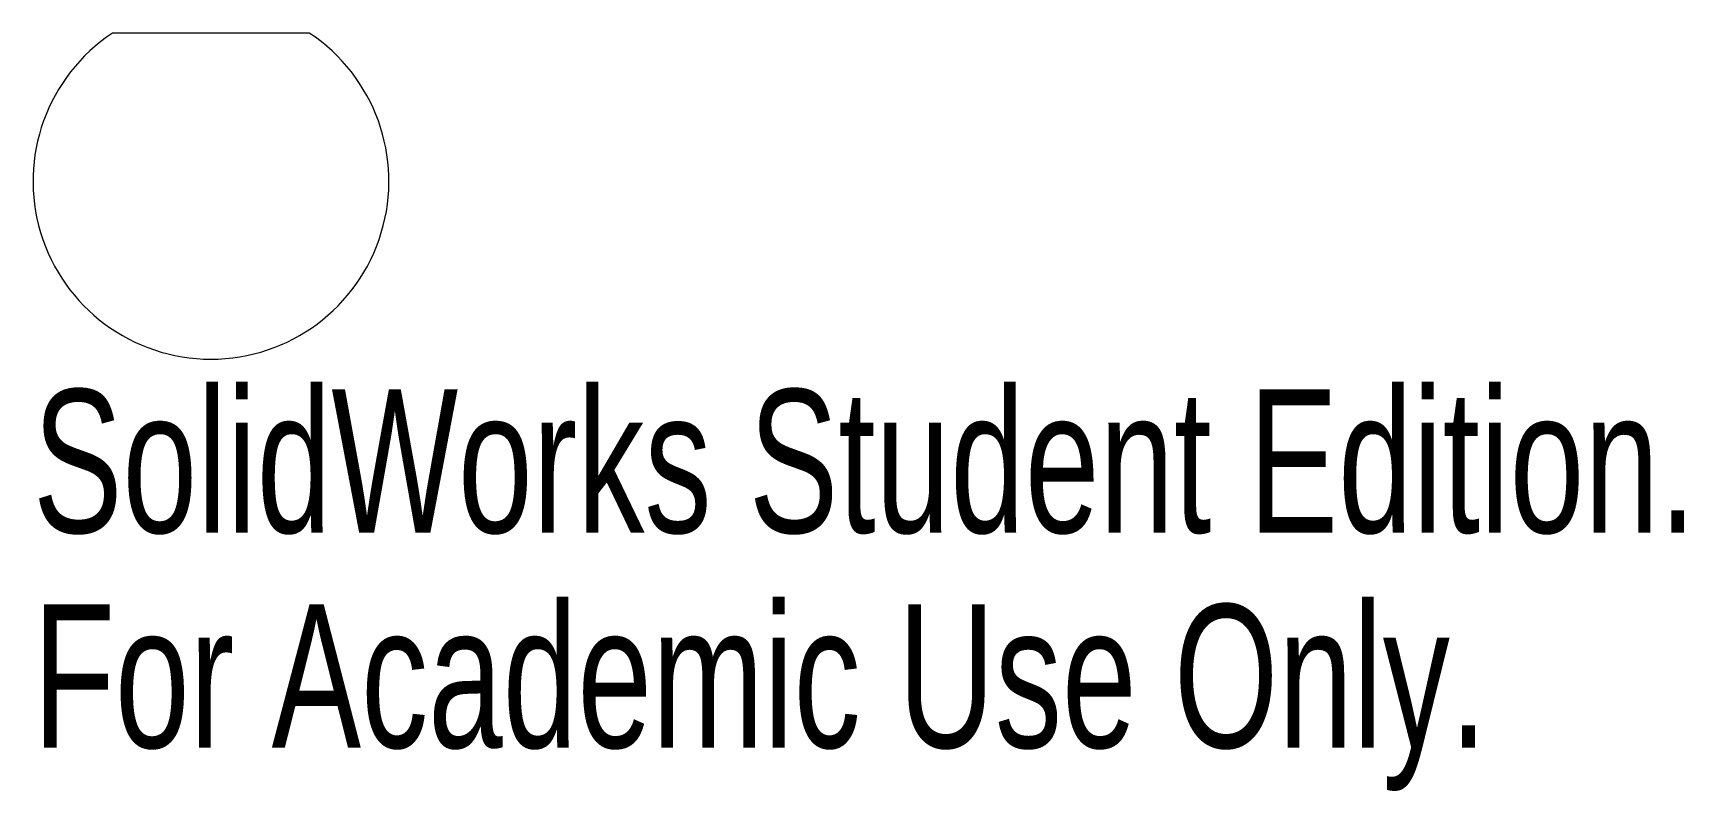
# Model space of a CAD drawing. Header units: millimetres. Extents: x -6 to 49.7, y -20.6 to 5.
import ezdxf

# ---------------------------------------------------------------- set-up
doc = ezdxf.new("R2010")
doc.units = ezdxf.units.MM
doc.styles.add('SLDTEXTSTYLE0', font='TXT', dxfattribs={"width": 0.7})

msp = doc.modelspace()

# ---------------------------------------------------------------- linework, layer by layer
at = {"color": 7, "linetype": 'Continuous', "lineweight": 15}
msp.add_line((3.317, 5), (-3.317, 5), dxfattribs=at)
msp.add_arc((0, 0), 6, 123.5573, 56.4427, dxfattribs=at)

# ---------------------------------------------------------------- texts
at = {"color": 7, "linetype": 'Continuous', "char_height": 4.83362, "attachment_point": 1, "style": 'SLDTEXTSTYLE0'}
for s, insert in [('SolidWorks Student Edition.', (-6, -7.02)), ('For Academic Use Only.', (-6, -14.27))]:
    msp.add_mtext(s, dxfattribs=dict(at, insert=insert))

doc.saveas('drawing.dxf')
